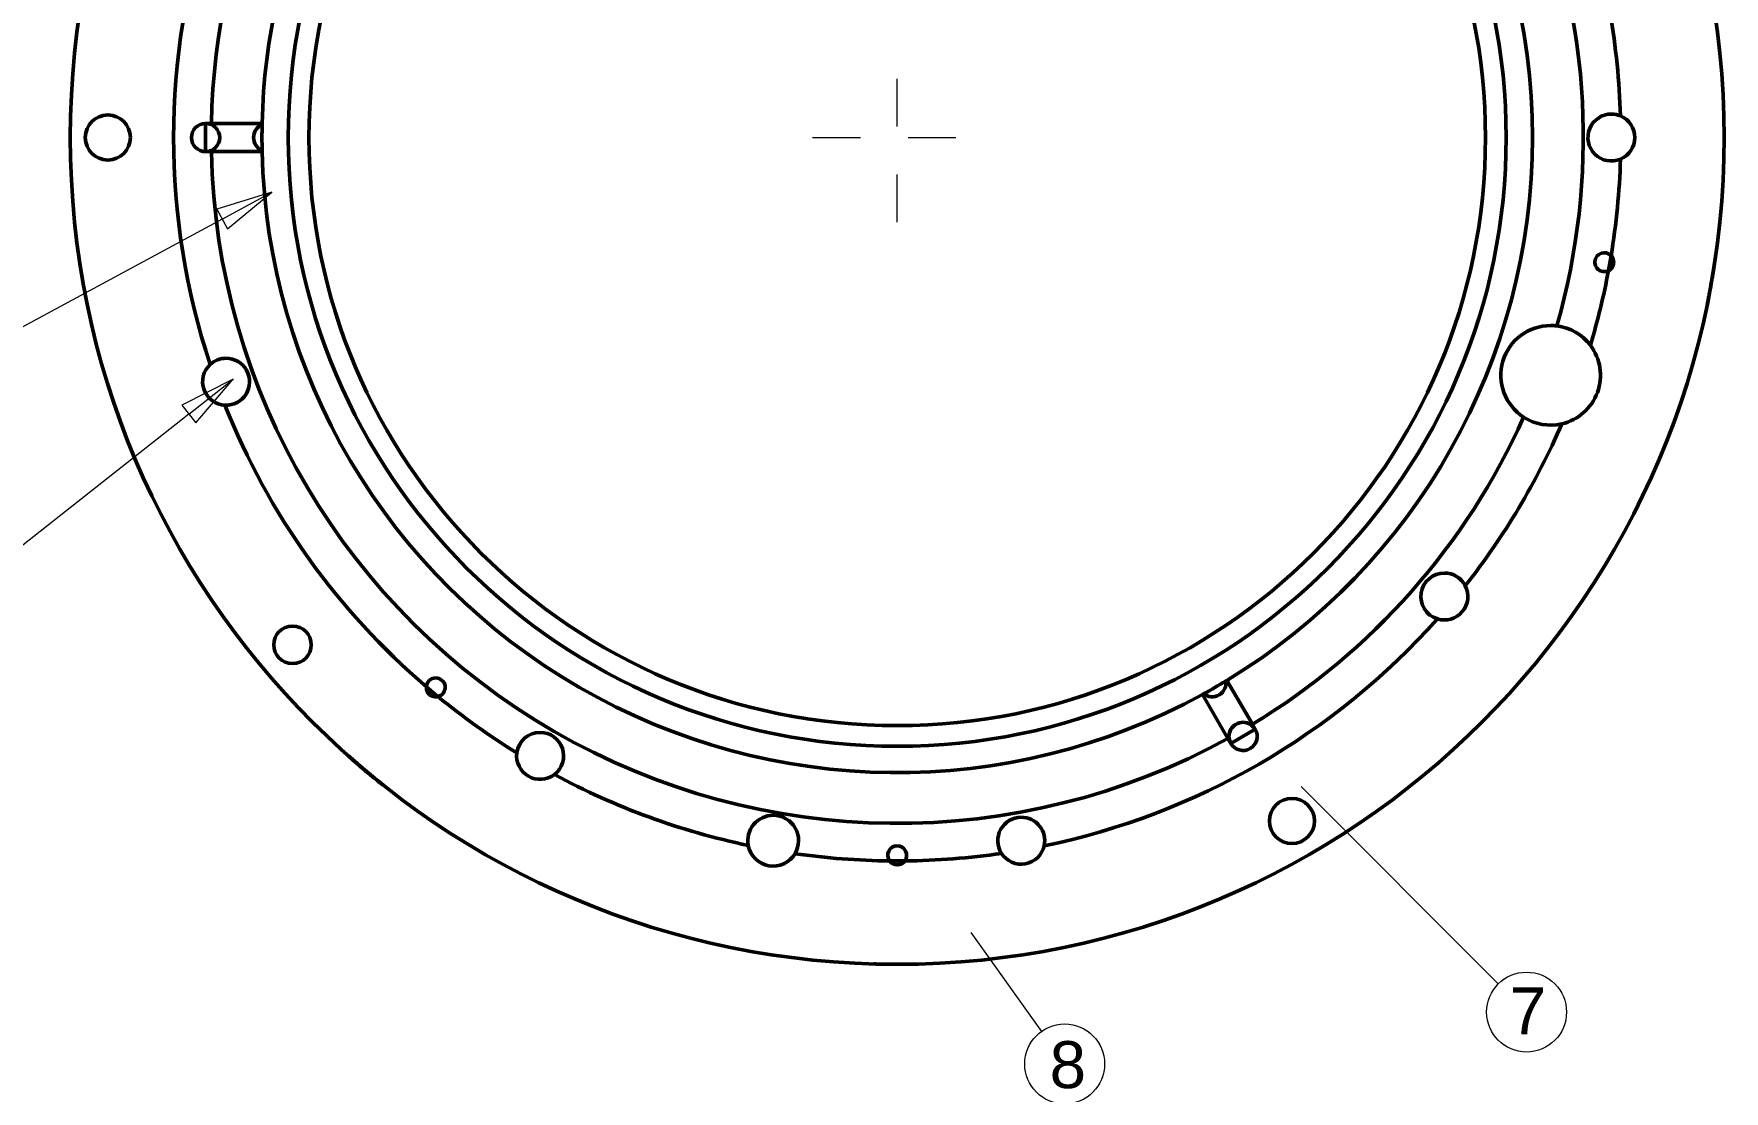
# Model space of a CAD drawing. Header units: inches. Extents: x 0.8 to 17.2, y 0.6 to 12.1.
# Drawn here: x 6.491 to 10.031, y 2.594 to 4.81 of the extents above; entities that cross this region are included whole.
import ezdxf
from ezdxf.enums import TextEntityAlignment as Align

# ---------------------------------------------------------------- set-up
doc = ezdxf.new("R2010")
doc.units = ezdxf.units.IN
doc.header["$MEASUREMENT"] = 0
doc.linetypes.add('CENTER2', pattern=[1.125, 0.75, -0.125, 0.125, -0.125])
for name, color, linetype, lineweight in [('BEMASSUNG', 7, 'Continuous', 18), ('MITTELLINIE', 7, 'CENTER2', 18), ('SICHTKANTE', 7, 'Continuous', 50), ('TEXT', 7, 'Continuous', 18)]:
    doc.layers.add(name, color=color, linetype=linetype, lineweight=lineweight)
doc.styles.add('ISO_79', font='arial.ttf')

# ---------------------------------------------------------------- blocks, each defined once
blk = doc.blocks.new('Leader Text5')
at = {"layer": 'BEMASSUNG', "color": 7, "lineweight": 18}
for p, q in [((6.9893, 4.4779), (6.8741, 4.4426)), ((6.8853, 4.4218), (6.9893, 4.4779)), ((6.8965, 4.401), (6.9893, 4.4779)), ((6.8741, 4.4426), (6.8965, 4.401)), ((6.8853, 4.4218), (6.0293, 3.9597)), ((6.0293, 3.9597), (5.8582, 3.959))]:
    blk.add_line(p, q, dxfattribs=at)
at = {"layer": 'BEMASSUNG', "color": 7, "lineweight": 18, "flags": 128}
blk.add_lwpolyline([(6.8965, 4.401), (6.9893, 4.4779), (6.8741, 4.4426), (6.8965, 4.401)], dxfattribs=at)
at = {"layer": 'BEMASSUNG', "color": 7}
blk.add_solid([(6.8965, 4.401), (6.9893, 4.4779), (6.8741, 4.4426), (6.8965, 4.401)], dxfattribs=at)
blk = doc.blocks.new('Leader Text6')
at = {"layer": 'BEMASSUNG', "color": 7, "lineweight": 18}
for p, q in [((6.9082, 4.0862), (6.8008, 4.0316)), ((6.8154, 4.0131), (6.9082, 4.0862)), ((6.83, 3.9945), (6.9082, 4.0862)), ((6.8154, 4.0131), (6.252, 3.5689)), ((6.8008, 4.0316), (6.83, 3.9945)), ((6.252, 3.5689), (6.0945, 3.5689))]:
    blk.add_line(p, q, dxfattribs=at)
at = {"layer": 'BEMASSUNG', "color": 7, "lineweight": 18, "flags": 128}
blk.add_lwpolyline([(6.83, 3.9945), (6.9082, 4.0862), (6.8008, 4.0316), (6.83, 3.9945)], dxfattribs=at)
at = {"layer": 'BEMASSUNG', "color": 7}
blk.add_solid([(6.83, 3.9945), (6.9082, 4.0862), (6.8008, 4.0316), (6.83, 3.9945)], dxfattribs=at)

msp = doc.modelspace()

# ---------------------------------------------------------------- linework, layer by layer
at = {"layer": 'BEMASSUNG'}
for p, q in [((9.14508, 3.23252), (9.55836, 2.81924)), ((8.45315, 2.92704), (8.60137, 2.71953))]:
    msp.add_line(p, q, dxfattribs=at)
for centre in [(9.61752, 2.76008), (8.65, 2.65145)]:
    msp.add_circle(centre, 0.08366, dxfattribs=at)
at = {"layer": 'MITTELLINIE', "ltscale": 0.07874}
for p, q in [((8.29921, 4.41535), (8.29921, 4.76969)), ((8.12205, 4.59252), (8.47638, 4.59252))]:
    msp.add_line(p, q, dxfattribs=at)
at = {"layer": 'SICHTKANTE'}
for p, q in [((6.86251, 4.62205), (6.85039, 4.62205)), ((6.85039, 4.62205), (6.85039, 4.56299)), ((6.96883, 4.62205), (6.86251, 4.62205)), ((6.86251, 4.56299), (6.85039, 4.56299)), ((6.96883, 4.56299), (6.86251, 4.56299)), ((9.79467, 4.34482), (9.7892, 4.3138)), ((9.79467, 4.34482), (9.79517, 4.34427)), ((9.79517, 4.34427), (9.79565, 4.34369)), ((9.79565, 4.34369), (9.79611, 4.3431)), ((9.79651, 4.32019), (9.79606, 4.31957)), ((9.79611, 4.3431), (9.79654, 4.34249)), ((9.79693, 4.32083), (9.79651, 4.32019)), ((9.79654, 4.34249), (9.79696, 4.34186)), ((9.79733, 4.32148), (9.79693, 4.32083)), ((9.79696, 4.34186), (9.79735, 4.34121)), ((9.7977, 4.32215), (9.79733, 4.32148)), ((9.79735, 4.34121), (9.79771, 4.34055)), ((9.79804, 4.32283), (9.7977, 4.32215)), ((9.79771, 4.34055), (9.79805, 4.33988)), ((9.79836, 4.32353), (9.79804, 4.32283)), ((9.79805, 4.33988), (9.79836, 4.33919)), ((9.79836, 4.33919), (9.79865, 4.33849)), ((9.79865, 4.32424), (9.79836, 4.32353)), ((9.79865, 4.33849), (9.79891, 4.33778)), ((9.79892, 4.32496), (9.79865, 4.32424)), ((9.79891, 4.33778), (9.79915, 4.33706)), ((9.79915, 4.3257), (9.79892, 4.32496)), ((9.79915, 4.33706), (9.79935, 4.33632)), ((9.79936, 4.32644), (9.79915, 4.3257)), ((9.79935, 4.33632), (9.79953, 4.33558)), ((9.79954, 4.32719), (9.79936, 4.32644)), ((9.79953, 4.33558), (9.79968, 4.33483)), ((9.79969, 4.32795), (9.79954, 4.32719)), ((9.79968, 4.33483), (9.7998, 4.33407)), ((9.79981, 4.32871), (9.79969, 4.32795)), ((9.7998, 4.33407), (9.79989, 4.33331)), ((9.7999, 4.32947), (9.79981, 4.32871)), ((9.79989, 4.33331), (9.79995, 4.33255)), ((9.79995, 4.33024), (9.7999, 4.32947)), ((9.79995, 4.33255), (9.79998, 4.33178)), ((9.79998, 4.33101), (9.79995, 4.33024)), ((9.79998, 4.33178), (9.79998, 4.33101)), ((10.00959, 4.3179), (10.01003, 4.32063)), ((10.01004, 4.32071), (10.00982, 4.31937)), ((10.01003, 4.32063), (10.01043, 4.32318)), ((10.01024, 4.322), (10.01004, 4.32071)), ((10.01044, 4.32325), (10.01024, 4.322)), ((10.01043, 4.32318), (10.0108, 4.32556)), ((10.01063, 4.32446), (10.01044, 4.32325)), ((10.01081, 4.32562), (10.01063, 4.32446)), ((10.0108, 4.32556), (10.01114, 4.32776)), ((10.01099, 4.32674), (10.01081, 4.32562)), ((10.01115, 4.32781), (10.01099, 4.32674)), ((10.01114, 4.32776), (10.01146, 4.32978)), ((10.01131, 4.32884), (10.01115, 4.32781)), ((10.01146, 4.32982), (10.01131, 4.32884)), ((10.01146, 4.32978), (10.01174, 4.33162)), ((10.01161, 4.33076), (10.01146, 4.32982)), ((10.01174, 4.33165), (10.01161, 4.33076)), ((10.01174, 4.33162), (10.01199, 4.33328)), ((10.01187, 4.3325), (10.01174, 4.33165)), ((10.01199, 4.3333), (10.01187, 4.3325)), ((10.01199, 4.33328), (10.01221, 4.33475)), ((10.0121, 4.33405), (10.01199, 4.3333)), ((10.01221, 4.33476), (10.0121, 4.33405)), ((10.01221, 4.33475), (10.0124, 4.33604)), ((10.01231, 4.33543), (10.01221, 4.33476)), ((10.01241, 4.33605), (10.01231, 4.33543)), ((10.0124, 4.33604), (10.01257, 4.33717)), ((10.01249, 4.33664), (10.01241, 4.33605)), ((10.01257, 4.33718), (10.01249, 4.33664)), ((10.01257, 4.33717), (10.01271, 4.33812)), ((10.01265, 4.33767), (10.01257, 4.33718)), ((10.01272, 4.33813), (10.01265, 4.33767)), ((10.01271, 4.33812), (10.01283, 4.3389)), ((10.01278, 4.33854), (10.01272, 4.33813)), ((10.01283, 4.33891), (10.01278, 4.33854)), ((10.01283, 4.3389), (10.01292, 4.33951)), ((10.01288, 4.33923), (10.01283, 4.33891)), ((10.01292, 4.33952), (10.01288, 4.33923)), ((10.01292, 4.33951), (10.01298, 4.33995)), ((10.01296, 4.33975), (10.01292, 4.33952)), ((10.01298, 4.33995), (10.01296, 4.33975)), ((10.01298, 4.33995), (10.01302, 4.34021)), ((10.01301, 4.3401), (10.01298, 4.33995)), ((10.01302, 4.34021), (10.01301, 4.3401)), ((10.01302, 4.34021), (10.01304, 4.3403)), ((10.01303, 4.34028), (10.01302, 4.34021)), ((10.01304, 4.3403), (10.01303, 4.34028)), ((9.78986, 4.31415), (9.7892, 4.3138)), ((9.79051, 4.31453), (9.78986, 4.31415)), ((9.79114, 4.31493), (9.79051, 4.31453)), ((9.79176, 4.31536), (9.79114, 4.31493)), ((9.79236, 4.31581), (9.79176, 4.31536)), ((9.79295, 4.31628), (9.79236, 4.31581)), ((9.79352, 4.31677), (9.79295, 4.31628)), ((9.79407, 4.31729), (9.79352, 4.31677)), ((9.7946, 4.31783), (9.79407, 4.31729)), ((9.79511, 4.31839), (9.7946, 4.31783)), ((9.7956, 4.31897), (9.79511, 4.31839)), ((9.79606, 4.31957), (9.7956, 4.31897)), ((10.0038, 4.28402), (10.00445, 4.28758)), ((10.00445, 4.28758), (10.00509, 4.29118)), ((10.00509, 4.29118), (10.00572, 4.29479)), ((10.00543, 4.29317), (10.00512, 4.29136)), ((10.00575, 4.29497), (10.00543, 4.29317)), ((10.00572, 4.29479), (10.00634, 4.29838)), ((10.00606, 4.29677), (10.00575, 4.29497)), ((10.00637, 4.29856), (10.00606, 4.29677)), ((10.00634, 4.29838), (10.00695, 4.30193)), ((10.00668, 4.30033), (10.00637, 4.29856)), ((10.00698, 4.30209), (10.00668, 4.30033)), ((10.00695, 4.30193), (10.00754, 4.30541)), ((10.00727, 4.30384), (10.00698, 4.30209)), ((10.00756, 4.30555), (10.00727, 4.30384)), ((10.00754, 4.30541), (10.0081, 4.30875)), ((10.00784, 4.30723), (10.00756, 4.30555)), ((10.00812, 4.30888), (10.00784, 4.30723)), ((10.0081, 4.30875), (10.00862, 4.31196)), ((10.00838, 4.31049), (10.00812, 4.30888)), ((10.00864, 4.31207), (10.00838, 4.31049)), ((10.00862, 4.31196), (10.00912, 4.31501)), ((10.0089, 4.31361), (10.00864, 4.31207)), ((10.00914, 4.31511), (10.0089, 4.31361)), ((10.00912, 4.31501), (10.00959, 4.3179)), ((10.00938, 4.31657), (10.00914, 4.31511)), ((10.0096, 4.31799), (10.00938, 4.31657)), ((10.00982, 4.31937), (10.0096, 4.31799)), ((9.99701, 4.24861), (9.9973, 4.25002)), ((9.9973, 4.25002), (9.99762, 4.2516)), ((9.99761, 4.25156), (9.99759, 4.25147)), ((9.99763, 4.25164), (9.99761, 4.25156)), ((9.99762, 4.2516), (9.99797, 4.25335)), ((9.99764, 4.25173), (9.99763, 4.25164)), ((9.99766, 4.25182), (9.99764, 4.25173)), ((9.99768, 4.2519), (9.99766, 4.25182)), ((9.9977, 4.25199), (9.99768, 4.2519)), ((9.99771, 4.25208), (9.9977, 4.25199)), ((9.99773, 4.25217), (9.99771, 4.25208)), ((9.99775, 4.25226), (9.99773, 4.25217)), ((9.99777, 4.25235), (9.99775, 4.25226)), ((9.99779, 4.25244), (9.99777, 4.25235)), ((9.9978, 4.25253), (9.99779, 4.25244)), ((9.99782, 4.25262), (9.9978, 4.25253)), ((9.99784, 4.25271), (9.99782, 4.25262)), ((9.99786, 4.2528), (9.99784, 4.25271)), ((9.99788, 4.2529), (9.99786, 4.2528)), ((9.9979, 4.25299), (9.99788, 4.2529)), ((9.99791, 4.25308), (9.9979, 4.25299)), ((9.99793, 4.25318), (9.99791, 4.25308)), ((9.99795, 4.25327), (9.99793, 4.25318)), ((9.99797, 4.25337), (9.99795, 4.25327)), ((9.99797, 4.25335), (9.99835, 4.25527)), ((9.99799, 4.25346), (9.99797, 4.25337)), ((9.99801, 4.25356), (9.99799, 4.25346)), ((9.99803, 4.25366), (9.99801, 4.25356)), ((9.99805, 4.25375), (9.99803, 4.25366)), ((9.99807, 4.25385), (9.99805, 4.25375)), ((9.99809, 4.25395), (9.99807, 4.25385)), ((9.99811, 4.25405), (9.99809, 4.25395)), ((9.99813, 4.25414), (9.99811, 4.25405)), ((9.99815, 4.25424), (9.99813, 4.25414)), ((9.99817, 4.25434), (9.99815, 4.25424)), ((9.99819, 4.25444), (9.99817, 4.25434)), ((9.99821, 4.25454), (9.99819, 4.25444)), ((9.99823, 4.25465), (9.99821, 4.25454)), ((9.99825, 4.25475), (9.99823, 4.25465)), ((9.99827, 4.25485), (9.99825, 4.25475)), ((9.99829, 4.25495), (9.99827, 4.25485)), ((9.99831, 4.25505), (9.99829, 4.25495)), ((9.99833, 4.25516), (9.99831, 4.25505)), ((9.99835, 4.25526), (9.99833, 4.25516)), ((9.99835, 4.25527), (9.99877, 4.25738)), ((9.99837, 4.25537), (9.99835, 4.25526)), ((9.99839, 4.25547), (9.99837, 4.25537)), ((9.99841, 4.25558), (9.99839, 4.25547)), ((9.99843, 4.25568), (9.99841, 4.25558)), ((9.99845, 4.25579), (9.99843, 4.25568)), ((9.99847, 4.2559), (9.99845, 4.25579)), ((9.9985, 4.256), (9.99847, 4.2559)), ((9.99852, 4.25611), (9.9985, 4.256)), ((9.99877, 4.25738), (9.99921, 4.25965)), ((9.99921, 4.25965), (9.99969, 4.26211)), ((9.99969, 4.26211), (10.00021, 4.26477)), ((10.00002, 4.26381), (10, 4.2637)), ((10.00004, 4.26392), (10.00002, 4.26381)), ((10.00007, 4.26404), (10.00004, 4.26392)), ((10.00009, 4.26415), (10.00007, 4.26404)), ((10.00011, 4.26427), (10.00009, 4.26415)), ((10.00013, 4.26438), (10.00011, 4.26427)), ((10.00016, 4.2645), (10.00013, 4.26438)), ((10.00018, 4.26461), (10.00016, 4.2645)), ((10.0002, 4.26473), (10.00018, 4.26461)), ((10.00022, 4.26485), (10.0002, 4.26473)), ((10.00021, 4.26477), (10.00075, 4.26761)), ((10.00025, 4.26496), (10.00022, 4.26485)), ((10.00027, 4.26508), (10.00025, 4.26496)), ((10.00029, 4.2652), (10.00027, 4.26508)), ((10.00031, 4.26532), (10.00029, 4.2652)), ((10.00034, 4.26543), (10.00031, 4.26532)), ((10.00036, 4.26555), (10.00034, 4.26543)), ((10.00038, 4.26567), (10.00036, 4.26555)), ((10.0004, 4.26579), (10.00038, 4.26567)), ((10.00043, 4.26591), (10.0004, 4.26579)), ((10.00045, 4.26603), (10.00043, 4.26591)), ((10.00047, 4.26615), (10.00045, 4.26603)), ((10.0005, 4.26627), (10.00047, 4.26615)), ((10.00052, 4.26639), (10.0005, 4.26627)), ((10.00054, 4.26651), (10.00052, 4.26639)), ((10.00057, 4.26663), (10.00054, 4.26651)), ((10.00059, 4.26676), (10.00057, 4.26663)), ((10.00061, 4.26688), (10.00059, 4.26676)), ((10.00064, 4.267), (10.00061, 4.26688)), ((10.00066, 4.26712), (10.00064, 4.267)), ((10.00068, 4.26725), (10.00066, 4.26712)), ((10.00071, 4.26737), (10.00068, 4.26725)), ((10.00073, 4.26749), (10.00071, 4.26737)), ((10.00075, 4.26762), (10.00073, 4.26749)), ((10.00075, 4.26761), (10.00133, 4.27063)), ((10.00078, 4.26774), (10.00075, 4.26762)), ((10.0008, 4.26787), (10.00078, 4.26774)), ((10.00083, 4.26799), (10.0008, 4.26787)), ((10.00085, 4.26812), (10.00083, 4.26799)), ((10.00087, 4.26824), (10.00085, 4.26812)), ((10.0009, 4.26837), (10.00087, 4.26824)), ((10.00092, 4.2685), (10.0009, 4.26837)), ((10.00095, 4.26862), (10.00092, 4.2685)), ((10.00097, 4.26875), (10.00095, 4.26862)), ((10.00099, 4.26888), (10.00097, 4.26875)), ((10.00102, 4.269), (10.00099, 4.26888)), ((10.00104, 4.26913), (10.00102, 4.269)), ((10.00107, 4.26926), (10.00104, 4.26913)), ((10.00109, 4.26939), (10.00107, 4.26926)), ((10.00112, 4.26952), (10.00109, 4.26939)), ((10.00133, 4.27063), (10.00192, 4.2738)), ((10.00151, 4.27158), (10.00148, 4.27145)), ((10.00153, 4.2717), (10.00151, 4.27158)), ((10.00155, 4.27183), (10.00153, 4.2717)), ((10.00158, 4.27195), (10.00155, 4.27183)), ((10.0016, 4.27208), (10.00158, 4.27195)), ((10.00162, 4.27221), (10.0016, 4.27208)), ((10.00165, 4.27233), (10.00162, 4.27221)), ((10.00167, 4.27246), (10.00165, 4.27233)), ((10.0017, 4.27259), (10.00167, 4.27246)), ((10.00172, 4.27272), (10.0017, 4.27259)), ((10.00174, 4.27284), (10.00172, 4.27272)), ((10.00177, 4.27297), (10.00174, 4.27284)), ((10.00179, 4.2731), (10.00177, 4.27297)), ((10.00182, 4.27323), (10.00179, 4.2731)), ((10.00184, 4.27336), (10.00182, 4.27323)), ((10.00186, 4.27348), (10.00184, 4.27336)), ((10.00189, 4.27361), (10.00186, 4.27348)), ((10.00191, 4.27374), (10.00189, 4.27361)), ((10.00194, 4.27387), (10.00191, 4.27374)), ((10.00192, 4.2738), (10.00254, 4.2771)), ((10.00196, 4.274), (10.00194, 4.27387)), ((10.00199, 4.27413), (10.00196, 4.274)), ((10.00201, 4.27426), (10.00199, 4.27413)), ((10.00203, 4.27439), (10.00201, 4.27426)), ((10.00206, 4.27452), (10.00203, 4.27439)), ((10.00208, 4.27465), (10.00206, 4.27452)), ((10.00211, 4.27478), (10.00208, 4.27465)), ((10.00213, 4.27492), (10.00211, 4.27478)), ((10.00216, 4.27505), (10.00213, 4.27492)), ((10.00218, 4.27518), (10.00216, 4.27505)), ((10.00221, 4.27531), (10.00218, 4.27518)), ((10.00223, 4.27544), (10.00221, 4.27531)), ((10.00225, 4.27557), (10.00223, 4.27544)), ((10.00228, 4.27571), (10.00225, 4.27557)), ((10.0023, 4.27584), (10.00228, 4.27571)), ((10.00233, 4.27597), (10.0023, 4.27584)), ((10.00235, 4.2761), (10.00233, 4.27597)), ((10.00238, 4.27624), (10.00235, 4.2761)), ((10.0024, 4.27637), (10.00238, 4.27624)), ((10.00243, 4.2765), (10.0024, 4.27637)), ((10.00245, 4.27664), (10.00243, 4.2765)), ((10.00248, 4.27677), (10.00245, 4.27664)), ((10.0025, 4.27691), (10.00248, 4.27677)), ((10.00253, 4.27704), (10.0025, 4.27691)), ((10.00255, 4.27717), (10.00253, 4.27704)), ((10.00254, 4.2771), (10.00317, 4.28052)), ((10.00258, 4.27731), (10.00255, 4.27717)), ((10.0026, 4.27744), (10.00258, 4.27731)), ((10.00263, 4.27758), (10.0026, 4.27744)), ((10.00265, 4.27771), (10.00263, 4.27758)), ((10.00317, 4.28052), (10.0038, 4.28402)), ((9.99594, 4.24337), (9.99596, 4.24345)), ((9.99596, 4.24345), (9.99601, 4.24369)), ((9.99601, 4.24369), (9.99609, 4.2441)), ((9.99609, 4.2441), (9.99621, 4.24467)), ((9.99621, 4.24467), (9.99636, 4.2454)), ((9.99636, 4.2454), (9.99655, 4.24631)), ((9.99655, 4.24631), (9.99676, 4.24737)), ((9.99676, 4.24737), (9.99701, 4.24861)), ((7.31282, 3.44076), (7.31284, 3.44151)), ((7.31282, 3.44001), (7.31282, 3.44076)), ((7.31285, 3.43927), (7.31282, 3.44001)), ((7.33697, 3.42127), (7.31284, 3.44151)), ((7.31291, 3.43852), (7.31285, 3.43927)), ((7.313, 3.43777), (7.31291, 3.43852)), ((7.31311, 3.43703), (7.313, 3.43777)), ((7.31326, 3.43629), (7.31311, 3.43703)), ((7.31343, 3.43555), (7.31326, 3.43629)), ((7.31363, 3.43482), (7.31343, 3.43555)), ((7.31386, 3.4341), (7.31363, 3.43482)), ((8.98997, 3.45514), (9.04314, 3.36306)), ((7.31412, 3.43339), (7.31386, 3.4341)), ((7.31441, 3.43268), (7.31412, 3.43339)), ((7.31472, 3.43199), (7.31441, 3.43268)), ((7.31506, 3.43131), (7.31472, 3.43199)), ((7.31543, 3.43064), (7.31506, 3.43131)), ((7.31582, 3.42998), (7.31543, 3.43064)), ((7.31624, 3.42934), (7.31582, 3.42998)), ((7.31669, 3.42871), (7.31624, 3.42934)), ((7.31716, 3.4281), (7.31669, 3.42871)), ((7.31765, 3.42751), (7.31716, 3.4281)), ((7.31817, 3.42694), (7.31765, 3.42751)), ((7.31871, 3.42639), (7.31817, 3.42694)), ((7.31927, 3.42586), (7.31871, 3.42639)), ((7.31985, 3.42536), (7.31927, 3.42586)), ((7.32045, 3.42487), (7.31985, 3.42536)), ((7.32107, 3.42441), (7.32045, 3.42487)), ((7.3217, 3.42398), (7.32107, 3.42441)), ((7.32235, 3.42357), (7.3217, 3.42398)), ((7.32302, 3.42319), (7.32235, 3.42357)), ((7.3237, 3.42283), (7.32302, 3.42319)), ((7.32439, 3.4225), (7.3237, 3.42283)), ((7.3251, 3.4222), (7.32439, 3.4225)), ((7.32581, 3.42192), (7.3251, 3.4222)), ((7.32654, 3.42168), (7.32581, 3.42192)), ((7.32727, 3.42146), (7.32654, 3.42168)), ((7.32801, 3.42127), (7.32727, 3.42146)), ((7.32875, 3.42111), (7.32801, 3.42127)), ((7.3295, 3.42098), (7.32875, 3.42111)), ((7.33025, 3.42088), (7.3295, 3.42098)), ((7.331, 3.42081), (7.33025, 3.42088)), ((7.33175, 3.42077), (7.331, 3.42081)), ((7.33251, 3.42075), (7.33175, 3.42077)), ((7.33326, 3.42077), (7.33251, 3.42075)), ((7.33401, 3.42081), (7.33326, 3.42077)), ((7.33476, 3.42088), (7.33401, 3.42081)), ((7.3355, 3.42098), (7.33476, 3.42088)), ((7.33624, 3.42111), (7.3355, 3.42098)), ((7.33697, 3.42127), (7.33624, 3.42111)), ((8.93883, 3.42561), (8.99199, 3.33353)), ((8.99199, 3.33353), (8.99805, 3.32304)), ((8.99805, 3.32304), (9.04919, 3.35257)), ((9.04314, 3.36306), (9.04919, 3.35257)), ((7.14847, 3.29768), (7.14854, 3.29762)), ((7.14854, 3.29762), (7.14874, 3.29745)), ((7.14874, 3.29745), (7.14907, 3.29716)), ((7.14907, 3.29716), (7.14953, 3.29675)), ((7.14953, 3.29675), (7.15012, 3.29622)), ((7.15012, 3.29622), (7.15084, 3.29558)), ((7.15084, 3.29558), (7.15169, 3.29483)), ((7.15169, 3.29483), (7.15267, 3.29396)), ((7.15267, 3.29396), (7.15379, 3.29298)), ((7.15379, 3.29298), (7.15504, 3.29188)), ((7.15516, 3.29177), (7.15454, 3.29232)), ((7.15504, 3.29188), (7.15643, 3.29065)), ((7.15581, 3.2912), (7.15516, 3.29177)), ((7.15649, 3.29061), (7.15581, 3.2912)), ((7.15643, 3.29065), (7.15796, 3.28931)), ((7.1572, 3.28998), (7.15649, 3.29061)), ((7.15794, 3.28933), (7.1572, 3.28998)), ((7.15872, 3.28865), (7.15794, 3.28933)), ((7.15796, 3.28931), (7.15964, 3.28785)), ((7.15952, 3.28795), (7.15872, 3.28865)), ((7.16036, 3.28721), (7.15952, 3.28795)), ((7.15964, 3.28785), (7.16145, 3.28626)), ((7.16123, 3.28646), (7.16036, 3.28721)), ((7.16213, 3.28568), (7.16123, 3.28646)), ((7.16145, 3.28626), (7.1634, 3.28457)), ((7.16306, 3.28487), (7.16213, 3.28568)), ((7.16402, 3.28403), (7.16306, 3.28487)), ((7.1634, 3.28457), (7.16548, 3.28276)), ((7.165, 3.28318), (7.16402, 3.28403)), ((7.16602, 3.2823), (7.165, 3.28318)), ((7.16548, 3.28276), (7.1677, 3.28085)), ((7.16707, 3.28139), (7.16602, 3.2823)), ((7.16815, 3.28046), (7.16707, 3.28139)), ((7.1677, 3.28085), (7.17003, 3.27884)), ((7.16925, 3.27951), (7.16815, 3.28046)), ((7.17038, 3.27854), (7.16925, 3.27951)), ((7.17003, 3.27884), (7.17249, 3.27673)), ((7.17154, 3.27754), (7.17038, 3.27854)), ((7.17273, 3.27653), (7.17154, 3.27754)), ((7.17249, 3.27673), (7.17507, 3.27453)), ((7.17394, 3.27549), (7.17273, 3.27653)), ((7.17517, 3.27444), (7.17394, 3.27549)), ((7.17507, 3.27453), (7.17774, 3.27225)), ((7.17643, 3.27336), (7.17517, 3.27444)), ((7.17771, 3.27227), (7.17643, 3.27336)), ((7.17901, 3.27118), (7.17771, 3.27227)), ((7.17774, 3.27225), (7.18048, 3.26993)), ((7.18031, 3.27007), (7.17901, 3.27118)), ((7.18163, 3.26896), (7.18031, 3.27007)), ((7.18048, 3.26993), (7.18327, 3.26758)), ((7.18295, 3.26785), (7.18163, 3.26896)), ((7.18427, 3.26673), (7.18295, 3.26785)), ((7.18327, 3.26758), (7.18607, 3.26522)), ((7.1856, 3.26562), (7.18427, 3.26673)), ((7.18693, 3.2645), (7.1856, 3.26562)), ((7.18607, 3.26522), (7.18888, 3.26287)), ((7.18826, 3.26339), (7.18693, 3.2645)), ((7.18958, 3.26229), (7.18826, 3.26339)), ((7.18888, 3.26287), (7.19167, 3.26055)), ((7.1909, 3.26119), (7.18958, 3.26229)), ((7.19221, 3.2601), (7.1909, 3.26119)), ((7.19167, 3.26055), (7.19441, 3.25827)), ((7.19351, 3.25902), (7.19221, 3.2601)), ((7.19479, 3.25796), (7.19351, 3.25902)), ((7.19441, 3.25827), (7.19709, 3.25606)), ((7.19606, 3.2569), (7.19479, 3.25796)), ((7.19732, 3.25587), (7.19606, 3.2569)), ((7.19709, 3.25606), (7.19969, 3.25392)), ((7.19856, 3.25485), (7.19732, 3.25587)), ((7.19977, 3.25385), (7.19856, 3.25485)), ((7.19969, 3.25392), (7.20218, 3.25188)), ((7.20096, 3.25287), (7.19977, 3.25385)), ((7.20213, 3.25191), (7.20096, 3.25287)), ((7.20328, 3.25098), (7.20213, 3.25191)), ((7.20218, 3.25188), (7.20455, 3.24994)), ((7.20439, 3.25007), (7.20328, 3.25098)), ((7.20548, 3.24918), (7.20439, 3.25007)), ((7.20455, 3.24994), (7.20679, 3.24811)), ((7.20653, 3.24832), (7.20548, 3.24918)), ((7.20756, 3.24749), (7.20653, 3.24832)), ((7.20679, 3.24811), (7.20889, 3.24642)), ((7.20889, 3.24642), (7.21084, 3.24484)), ((7.21045, 3.24515), (7.20986, 3.24563)), ((7.21102, 3.24469), (7.21045, 3.24515)), ((7.21084, 3.24484), (7.21265, 3.24337)), ((7.21158, 3.24424), (7.21102, 3.24469)), ((7.21212, 3.2438), (7.21158, 3.24424)), ((7.21266, 3.24337), (7.21212, 3.2438)), ((7.21265, 3.24337), (7.21433, 3.24202)), ((7.21318, 3.24295), (7.21266, 3.24337)), ((7.21369, 3.24254), (7.21318, 3.24295)), ((7.21419, 3.24214), (7.21369, 3.24254)), ((7.21467, 3.24175), (7.21419, 3.24214)), ((7.21433, 3.24202), (7.21587, 3.24079)), ((7.21514, 3.24138), (7.21467, 3.24175)), ((7.2156, 3.24101), (7.21514, 3.24138)), ((7.21604, 3.24065), (7.2156, 3.24101)), ((7.21587, 3.24079), (7.21727, 3.23967)), ((7.21648, 3.2403), (7.21604, 3.24065)), ((7.2169, 3.23997), (7.21648, 3.2403)), ((7.2173, 3.23964), (7.2169, 3.23997)), ((7.21727, 3.23967), (7.21853, 3.23866)), ((7.2177, 3.23932), (7.2173, 3.23964)), ((7.21808, 3.23902), (7.2177, 3.23932)), ((7.21845, 3.23872), (7.21808, 3.23902)), ((7.21881, 3.23844), (7.21845, 3.23872)), ((7.21853, 3.23866), (7.21966, 3.23776)), ((7.21916, 3.23816), (7.21881, 3.23844)), ((7.21949, 3.2379), (7.21916, 3.23816)), ((7.21981, 3.23764), (7.21949, 3.2379)), ((7.21966, 3.23776), (7.22065, 3.23697)), ((7.22012, 3.2374), (7.21981, 3.23764)), ((7.22041, 3.23716), (7.22012, 3.2374)), ((7.2207, 3.23693), (7.22041, 3.23716)), ((7.22065, 3.23697), (7.22151, 3.23629)), ((7.22097, 3.23672), (7.2207, 3.23693)), ((7.22123, 3.23651), (7.22097, 3.23672)), ((7.22148, 3.23632), (7.22123, 3.23651)), ((7.22171, 3.23613), (7.22148, 3.23632)), ((7.22151, 3.23629), (7.22223, 3.23571)), ((7.22193, 3.23595), (7.22171, 3.23613)), ((7.22214, 3.23579), (7.22193, 3.23595)), ((7.22234, 3.23563), (7.22214, 3.23579)), ((7.22223, 3.23571), (7.22282, 3.23524)), ((7.22253, 3.23548), (7.22234, 3.23563)), ((7.2227, 3.23534), (7.22253, 3.23548)), ((7.22286, 3.23522), (7.2227, 3.23534)), ((7.22282, 3.23524), (7.22328, 3.23488)), ((7.22301, 3.2351), (7.22286, 3.23522)), ((7.22315, 3.23499), (7.22301, 3.2351)), ((7.22327, 3.23489), (7.22315, 3.23499)), ((7.22339, 3.2348), (7.22327, 3.23489)), ((7.22328, 3.23488), (7.22361, 3.23462)), ((7.22349, 3.23472), (7.22339, 3.2348)), ((7.22358, 3.23465), (7.22349, 3.23472)), ((7.22366, 3.23459), (7.22358, 3.23465)), ((7.22361, 3.23462), (7.22381, 3.23447)), ((7.22372, 3.23453), (7.22366, 3.23459)), ((7.22378, 3.23449), (7.22372, 3.23453)), ((7.22382, 3.23446), (7.22378, 3.23449)), ((7.22381, 3.23447), (7.22387, 3.23442)), ((7.22385, 3.23443), (7.22382, 3.23446)), ((7.22386, 3.23442), (7.22385, 3.23443)), ((7.22387, 3.23442), (7.22386, 3.23442)), ((8.28392, 3.07618), (8.28346, 3.07677)), ((8.31496, 3.07677), (8.28346, 3.07677)), ((8.28441, 3.07561), (8.28392, 3.07618)), ((8.28491, 3.07505), (8.28441, 3.07561)), ((8.28544, 3.07452), (8.28491, 3.07505)), ((8.28599, 3.074), (8.28544, 3.07452)), ((8.28655, 3.07351), (8.28599, 3.074)), ((8.28714, 3.07303), (8.28655, 3.07351)), ((8.28774, 3.07258), (8.28714, 3.07303)), ((8.28837, 3.07215), (8.28774, 3.07258)), ((8.28901, 3.07175), (8.28837, 3.07215)), ((8.28966, 3.07137), (8.28901, 3.07175)), ((8.29034, 3.07101), (8.28966, 3.07137)), ((8.29102, 3.07068), (8.29034, 3.07101)), ((8.29172, 3.07038), (8.29102, 3.07068)), ((8.29243, 3.0701), (8.29172, 3.07038)), ((8.29316, 3.06985), (8.29243, 3.0701)), ((8.29389, 3.06963), (8.29316, 3.06985)), ((8.29464, 3.06944), (8.29389, 3.06963)), ((8.29539, 3.06927), (8.29464, 3.06944)), ((8.29614, 3.06914), (8.29539, 3.06927)), ((8.29691, 3.06903), (8.29614, 3.06914)), ((8.29767, 3.06896), (8.29691, 3.06903)), ((8.29844, 3.06891), (8.29767, 3.06896)), ((8.29921, 3.0689), (8.29844, 3.06891)), ((8.29998, 3.06891), (8.29921, 3.0689)), ((8.30075, 3.06896), (8.29998, 3.06891)), ((8.30152, 3.06903), (8.30075, 3.06896)), ((8.30228, 3.06914), (8.30152, 3.06903)), ((8.30304, 3.06927), (8.30228, 3.06914)), ((8.30379, 3.06944), (8.30304, 3.06927)), ((8.30453, 3.06963), (8.30379, 3.06944)), ((8.30527, 3.06985), (8.30453, 3.06963)), ((8.30599, 3.0701), (8.30527, 3.06985)), ((8.3067, 3.07038), (8.30599, 3.0701)), ((8.3074, 3.07068), (8.3067, 3.07038)), ((8.30809, 3.07101), (8.3074, 3.07068)), ((8.30876, 3.07137), (8.30809, 3.07101)), ((8.30942, 3.07175), (8.30876, 3.07137)), ((8.31006, 3.07215), (8.30942, 3.07175)), ((8.31068, 3.07258), (8.31006, 3.07215)), ((8.31129, 3.07303), (8.31068, 3.07258)), ((8.31187, 3.07351), (8.31129, 3.07303)), ((8.31244, 3.074), (8.31187, 3.07351)), ((8.31299, 3.07452), (8.31244, 3.074)), ((8.31351, 3.07505), (8.31299, 3.07452)), ((8.31402, 3.07561), (8.31351, 3.07505)), ((8.3145, 3.07618), (8.31402, 3.07561)), ((8.31496, 3.07677), (8.3145, 3.07618)), ((8.25002, 2.86093), (8.25, 2.86094)), ((8.25, 2.86094), (8.25, 2.86094)), ((8.25003, 2.86093), (8.25002, 2.86093)), ((8.25006, 2.86093), (8.25003, 2.86093)), ((8.2501, 2.86093), (8.25006, 2.86093)), ((8.25014, 2.86093), (8.2501, 2.86093)), ((8.25019, 2.86093), (8.25014, 2.86093)), ((8.25024, 2.86093), (8.25019, 2.86093)), ((8.25031, 2.86093), (8.25024, 2.86093)), ((8.25038, 2.86092), (8.25031, 2.86093)), ((8.25046, 2.86092), (8.25038, 2.86092)), ((8.25055, 2.86092), (8.25046, 2.86092)), ((8.25064, 2.86092), (8.25055, 2.86092)), ((8.25075, 2.86091), (8.25064, 2.86092)), ((8.25086, 2.86091), (8.25075, 2.86091)), ((8.25097, 2.86091), (8.25086, 2.86091)), ((8.2511, 2.8609), (8.25097, 2.86091)), ((8.25123, 2.8609), (8.2511, 2.8609)), ((8.25138, 2.8609), (8.25123, 2.8609)), ((8.25152, 2.86089), (8.25138, 2.8609)), ((8.25168, 2.86089), (8.25152, 2.86089)), ((8.25185, 2.86088), (8.25168, 2.86089)), ((8.25202, 2.86088), (8.25185, 2.86088)), ((8.2522, 2.86087), (8.25202, 2.86088)), ((8.25239, 2.86087), (8.2522, 2.86087)), ((8.25258, 2.86086), (8.25239, 2.86087)), ((8.25278, 2.86086), (8.25258, 2.86086)), ((8.253, 2.86085), (8.25278, 2.86086)), ((8.25321, 2.86085), (8.253, 2.86085)), ((8.25344, 2.86084), (8.25321, 2.86085)), ((8.25368, 2.86083), (8.25344, 2.86084)), ((8.25392, 2.86083), (8.25368, 2.86083)), ((8.25417, 2.86082), (8.25392, 2.86083)), ((8.25443, 2.86082), (8.25417, 2.86082)), ((8.25469, 2.86081), (8.25443, 2.86082)), ((8.25497, 2.8608), (8.25469, 2.86081)), ((8.25525, 2.86079), (8.25497, 2.8608)), ((8.25554, 2.86079), (8.25525, 2.86079)), ((8.25584, 2.86078), (8.25554, 2.86079)), ((8.25614, 2.86077), (8.25584, 2.86078)), ((8.25646, 2.86076), (8.25614, 2.86077)), ((8.25678, 2.86076), (8.25646, 2.86076)), ((8.25711, 2.86075), (8.25678, 2.86076)), ((8.25745, 2.86074), (8.25711, 2.86075)), ((8.2578, 2.86073), (8.25745, 2.86074)), ((8.25815, 2.86072), (8.2578, 2.86073)), ((8.25852, 2.86071), (8.25815, 2.86072)), ((8.25889, 2.86071), (8.25852, 2.86071)), ((8.26393, 2.8606), (8.26382, 2.8606)), ((8.26405, 2.86059), (8.26393, 2.8606)), ((8.26416, 2.86059), (8.26405, 2.86059)), ((8.26428, 2.86059), (8.26416, 2.86059)), ((8.2644, 2.86059), (8.26428, 2.86059)), ((8.26452, 2.86058), (8.2644, 2.86059)), ((8.26463, 2.86058), (8.26452, 2.86058)), ((8.26475, 2.86058), (8.26463, 2.86058)), ((8.26487, 2.86058), (8.26475, 2.86058)), ((8.26499, 2.86057), (8.26487, 2.86058)), ((8.26511, 2.86057), (8.26499, 2.86057)), ((8.26523, 2.86057), (8.26511, 2.86057)), ((8.26535, 2.86057), (8.26523, 2.86057)), ((8.26547, 2.86056), (8.26535, 2.86057)), ((8.26559, 2.86056), (8.26547, 2.86056)), ((8.26572, 2.86056), (8.26559, 2.86056)), ((8.26584, 2.86056), (8.26572, 2.86056)), ((8.26596, 2.86056), (8.26584, 2.86056)), ((8.26608, 2.86055), (8.26596, 2.86056)), ((8.26621, 2.86055), (8.26608, 2.86055)), ((8.26633, 2.86055), (8.26621, 2.86055)), ((8.26646, 2.86055), (8.26633, 2.86055)), ((8.26658, 2.86054), (8.26646, 2.86055)), ((8.26671, 2.86054), (8.26658, 2.86054)), ((8.26684, 2.86054), (8.26671, 2.86054)), ((8.26696, 2.86054), (8.26684, 2.86054)), ((8.26709, 2.86053), (8.26696, 2.86054)), ((8.26722, 2.86053), (8.26709, 2.86053)), ((8.26735, 2.86053), (8.26722, 2.86053)), ((8.26748, 2.86053), (8.26735, 2.86053)), ((8.26761, 2.86052), (8.26748, 2.86053)), ((8.26774, 2.86052), (8.26761, 2.86052)), ((8.26787, 2.86052), (8.26774, 2.86052)), ((8.268, 2.86052), (8.26787, 2.86052)), ((8.26813, 2.86052), (8.268, 2.86052)), ((8.26826, 2.86051), (8.26813, 2.86052)), ((8.26839, 2.86051), (8.26826, 2.86051)), ((8.26852, 2.86051), (8.26839, 2.86051)), ((8.26866, 2.86051), (8.26852, 2.86051)), ((8.26879, 2.8605), (8.26866, 2.86051)), ((8.26892, 2.8605), (8.26879, 2.8605)), ((8.26906, 2.8605), (8.26892, 2.8605)), ((8.26919, 2.8605), (8.26906, 2.8605)), ((8.26933, 2.86049), (8.26919, 2.8605)), ((8.26947, 2.86049), (8.26933, 2.86049)), ((8.2696, 2.86049), (8.26947, 2.86049)), ((8.26974, 2.86049), (8.2696, 2.86049)), ((8.26988, 2.86048), (8.26974, 2.86049)), ((8.33491, 2.8606), (8.33484, 2.8606)), ((8.33499, 2.86061), (8.33491, 2.8606)), ((8.33507, 2.86061), (8.33499, 2.86061)), ((8.33515, 2.86061), (8.33507, 2.86061)), ((8.33522, 2.86061), (8.33515, 2.86061)), ((8.3353, 2.86061), (8.33522, 2.86061)), ((8.33538, 2.86061), (8.3353, 2.86061)), ((8.33545, 2.86062), (8.33538, 2.86061)), ((8.33553, 2.86062), (8.33545, 2.86062)), ((8.3356, 2.86062), (8.33553, 2.86062)), ((8.33568, 2.86062), (8.3356, 2.86062)), ((8.33576, 2.86062), (8.33568, 2.86062)), ((8.33583, 2.86062), (8.33576, 2.86062)), ((8.33591, 2.86062), (8.33583, 2.86062)), ((8.33598, 2.86063), (8.33591, 2.86062)), ((8.33605, 2.86063), (8.33598, 2.86063)), ((8.33613, 2.86063), (8.33605, 2.86063)), ((8.3362, 2.86063), (8.33613, 2.86063)), ((8.33628, 2.86063), (8.3362, 2.86063)), ((8.33635, 2.86063), (8.33628, 2.86063)), ((8.33642, 2.86064), (8.33635, 2.86063)), ((8.3365, 2.86064), (8.33642, 2.86064)), ((8.33657, 2.86064), (8.3365, 2.86064)), ((8.33664, 2.86064), (8.33657, 2.86064)), ((8.33671, 2.86064), (8.33664, 2.86064)), ((8.33679, 2.86064), (8.33671, 2.86064)), ((8.33686, 2.86065), (8.33679, 2.86064)), ((8.33693, 2.86065), (8.33686, 2.86065)), ((8.337, 2.86065), (8.33693, 2.86065)), ((8.33707, 2.86065), (8.337, 2.86065)), ((8.33714, 2.86065), (8.33707, 2.86065)), ((8.33721, 2.86065), (8.33714, 2.86065)), ((8.33728, 2.86065), (8.33721, 2.86065)), ((8.33735, 2.86066), (8.33728, 2.86065)), ((8.33742, 2.86066), (8.33735, 2.86066)), ((8.33749, 2.86066), (8.33742, 2.86066)), ((8.33756, 2.86066), (8.33749, 2.86066)), ((8.33763, 2.86066), (8.33756, 2.86066)), ((8.3377, 2.86066), (8.33763, 2.86066)), ((8.33777, 2.86067), (8.3377, 2.86066)), ((8.33784, 2.86067), (8.33777, 2.86067)), ((8.33791, 2.86067), (8.33784, 2.86067)), ((8.33797, 2.86067), (8.33791, 2.86067)), ((8.33804, 2.86067), (8.33797, 2.86067)), ((8.33811, 2.86067), (8.33804, 2.86067)), ((8.33818, 2.86067), (8.33811, 2.86067)), ((8.33824, 2.86068), (8.33818, 2.86067)), ((8.33831, 2.86068), (8.33824, 2.86068))]:
    msp.add_line(p, q, dxfattribs=at)
for centre, radius in [((8.29921, 4.59252), 1.73228), ((8.29921, 4.59252), 1.27559), ((8.29921, 4.59252), 1.23228), ((6.64567, 4.59252), 0.04724), ((7.03252, 3.52964), 0.03937), ((9.12598, 3.16051), 0.04724)]:
    msp.add_circle(centre, radius, dxfattribs=at)
for centre, radius, start, end in [((8.29921, 4.59252), 1.43701, 90, 178.82261), ((8.29921, 4.59252), 1.33071, 90, 178.72854), ((8.29921, 4.59252), 1.43701, 344.05827, 58.82261), ((8.29921, 4.59252), 1.33071, 301.27146, 58.72854), ((8.29921, 4.59252), 1.51575, 161.71619, 198.28381), ((8.29921, 4.59252), 1.51575, 1.71619, 18.12148), ((9.79528, 4.59252), 0.04921, 90, 292.71728), ((9.79528, 4.59252), 0.04921, 67.28272, 90), ((6.85039, 4.59252), 0.02953, 90, 270), ((6.85039, 4.59252), 0.02953, 270, 90), ((6.98031, 4.59252), 0.02953, 112.99165, 247.00835), ((8.29921, 4.59252), 1.33071, 178.82956, 181.17044), ((8.29921, 4.59252), 1.33071, 178.72854, 178.82956), ((9.79528, 4.59252), 0.04921, 292.71728, 67.28272), ((8.29921, 4.59252), 1.43701, 181.17739, 298.82261), ((8.29921, 4.59252), 1.33071, 181.17044, 181.27146), ((8.29921, 4.59252), 1.33071, 181.27146, 298.72854), ((8.29921, 4.59252), 1.51575, 350.59762, 358.28381), ((9.7803, 4.33136), 0.01969, 90, 296.57051), ((9.7803, 4.33136), 0.01969, 43.42949, 90), ((9.7803, 4.33136), 0.01969, 296.57051, 43.42949), ((8.29921, 4.59252), 1.51575, 343.31684, 349.40238), ((9.66806, 4.0943), 0.10433, 90, 237.10205), ((9.66806, 4.0943), 0.10433, 82.89795, 90), ((9.66806, 4.0943), 0.10433, 37.20051, 82.89795), ((9.66806, 4.0943), 0.10433, 282.79949, 37.20051), ((6.89337, 4.08084), 0.04921, 132.71728, 267.28272), ((6.89337, 4.08084), 0.04921, 90, 132.71728), ((6.89337, 4.08084), 0.04921, 267.28272, 90), ((8.29921, 4.59252), 1.51575, 201.71619, 229.40238), ((8.29921, 4.59252), 1.43701, 301.17739, 335.94173), ((9.66806, 4.0943), 0.10433, 237.10205, 282.79949), ((8.29921, 4.59252), 1.51575, 321.71619, 336.68316), ((9.44526, 3.63087), 0.04921, 90, 252.71728), ((9.44526, 3.63087), 0.04921, 252.71728, 27.28272), ((9.44526, 3.63087), 0.04921, 27.28272, 90), ((8.29921, 4.59252), 1.51575, 281.71619, 318.28381), ((7.3325, 3.44044), 0.01969, 176.57051, 283.42949), ((7.3325, 3.44044), 0.01969, 90, 176.57051), ((7.3325, 3.44044), 0.01969, 283.42949, 90), ((8.29921, 4.59252), 1.33071, 298.82956, 301.17044), ((8.95866, 3.45032), 0.02953, 232.99165, 7.00835), ((8.29921, 4.59252), 1.33071, 301.17044, 301.27146), ((8.29921, 4.59252), 1.51575, 230.59762, 238.28381), ((8.29921, 4.59252), 1.33071, 298.72854, 298.82956), ((9.02362, 3.33781), 0.02953, 90, 210), ((9.02362, 3.33781), 0.02953, 30, 90), ((7.55118, 3.29689), 0.04921, 90, 172.71728), ((7.55118, 3.29689), 0.04921, 307.28272, 90), ((9.02362, 3.33781), 0.02953, 210, 30), ((7.55118, 3.29689), 0.04921, 172.71728, 307.28272), ((8.29921, 4.59252), 1.51575, 241.71619, 258.12148), ((8.03942, 3.11919), 0.05315, 90, 190.79613), ((8.03942, 3.11919), 0.05315, 329.20387, 90), ((8.559, 3.11919), 0.04921, 90, 212.71728), ((8.559, 3.11919), 0.04921, 347.28272, 90), ((8.03942, 3.11919), 0.05315, 190.79613, 329.20387), ((8.29921, 4.59252), 1.51575, 261.87852, 269.40238), ((8.29921, 3.08858), 0.01969, 90, 216.57051), ((8.29921, 3.08858), 0.01969, 323.42949, 90), ((8.29921, 4.59252), 1.51575, 270.59762, 278.28381), ((8.559, 3.11919), 0.04921, 212.71728, 347.28272), ((8.29921, 3.08858), 0.01969, 216.57051, 323.42949)]:
    msp.add_arc(centre, radius, start, end, dxfattribs=at)

# ---------------------------------------------------------------- block references
at = {"layer": 'BEMASSUNG'}
for name in ['Leader Text5', 'Leader Text6']:
    msp.add_blockref(name, (0, 0), dxfattribs=at)

# ---------------------------------------------------------------- texts
at = {"layer": 'TEXT', "style": 'ISO_79'}
for s, p in [('7', (9.6203, 2.76238)), ('8', (8.65657, 2.64995))]:
    msp.add_text(s, height=0.09843, dxfattribs=at).set_placement(p, align=Align.MIDDLE_CENTER)

doc.saveas('drawing.dxf')
